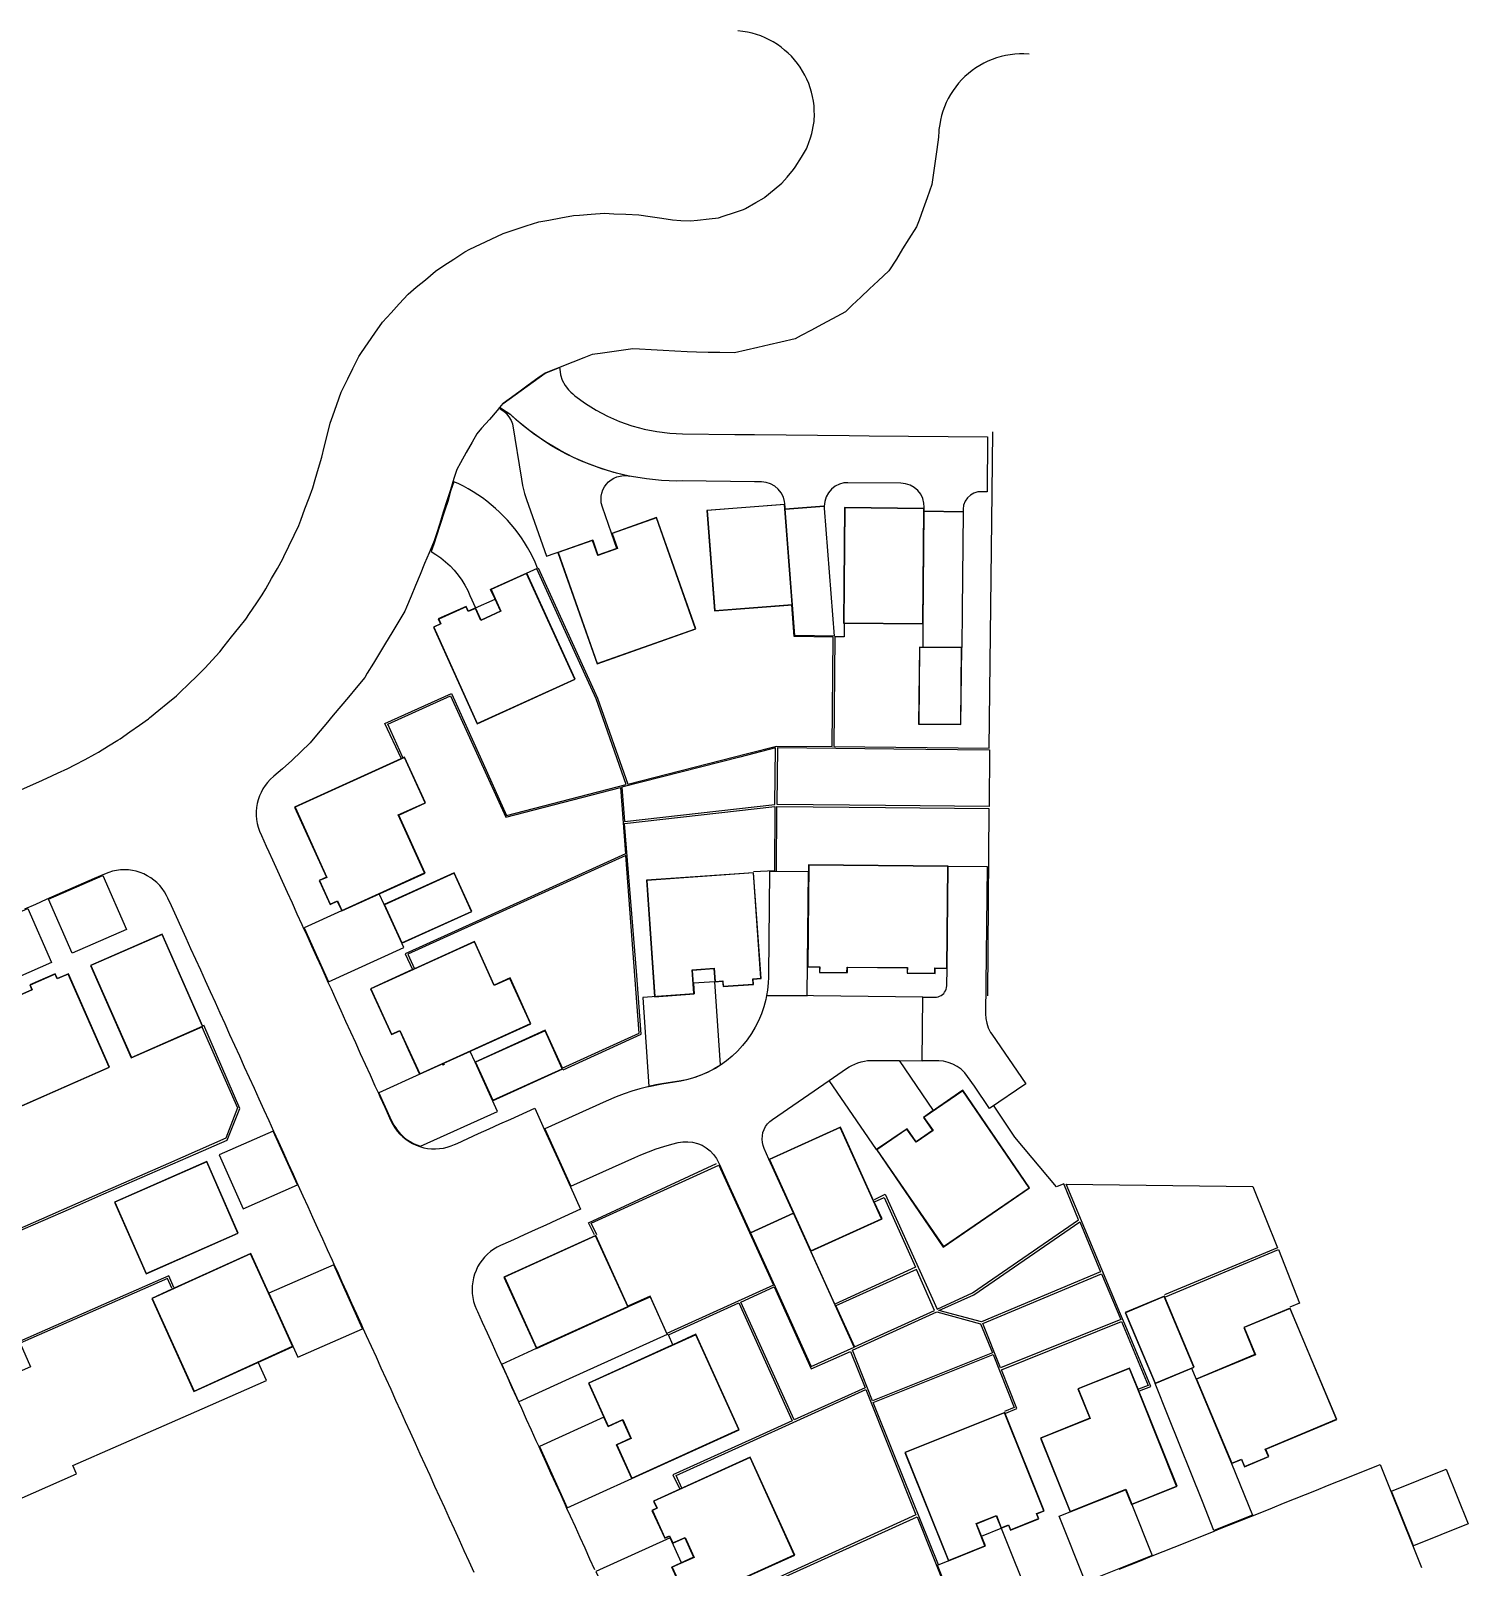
# Model space of a CAD drawing. Header units: metres. Extents: x 383525 to 383919, y 430576 to 430887.
# Drawn here: x 383761.6 to 383883.3, y 430757.2 to 430887.4 of the extents above; entities that cross this region are included whole.
import ezdxf

# ---------------------------------------------------------------- set-up
doc = ezdxf.new("R2010")
doc.units = ezdxf.units.M
for name, color, linetype, true_color in [('3D_LINES', 132, 'Continuous', 0x00cccc), ('GARAGES FFL', 140, 'Continuous', 0x00bfff), ('PLOTS EXTERNAL LEVEL', 3, 'Continuous', 0x00ff00), ('PLOTS FFL', 1, 'Continuous', 0xff0000)]:
    doc.layers.add(name, color=color, linetype=linetype, true_color=true_color)

msp = doc.modelspace()

# ---------------------------------------------------------------- linework, layer by layer
at = {"layer": '3D_LINES'}
for points in [[(383760.02, 430822.79, 238.94), (383762.25, 430823.78, 238.89), (383762.94, 430824.09, 238.88), (383763.85, 430824.5, 238.86), (383764.71, 430824.89, 238.84), (383765.31, 430825.21, 238.83), (383766.19, 430825.67, 238.81), (383767.02, 430826.11, 238.79), (383767.31, 430826.29, 238.78), (383768.16, 430826.81, 238.76), (383768.96, 430827.29, 238.74), (383769.14, 430827.42, 238.73), (383769.96, 430827.99, 238.71), (383770.78, 430828.57, 238.69), (383771.54, 430829.1, 238.67), (383771.65, 430829.19, 238.67), (383772.42, 430829.83, 238.65), (383773.2, 430830.47, 238.63), (383773.91, 430831.05, 238.61), (383774.22, 430831.35, 238.6), (383774.94, 430832.05, 238.58), (383775.66, 430832.74, 238.56), (383776.33, 430833.39, 238.53), (383777.59, 430834.78, 238.5), (383777.97, 430835.26, 238.49), (383778.59, 430836.04, 238.47), (383779.21, 430836.82, 238.45), (383779.79, 430837.55, 238.43), (383780.11, 430838.02, 238.41), (383780.67, 430838.85, 238.39), (383781.19, 430839.62, 238.38), (383781.48, 430840.12, 238.36), (383781.98, 430840.99, 238.34), (383782.48, 430841.85, 238.32), (383782.94, 430842.65, 238.3), (383783.02, 430842.84, 238.3), (383783.45, 430843.74, 238.28), (383783.88, 430844.65, 238.26), (383784.27, 430845.48, 238.24), (383784.44, 430845.94, 238.23), (383784.8, 430846.88, 238.2), (383785.15, 430847.81, 238.17), (383785.47, 430848.68, 238.14), (383785.68, 430849.38, 238.11), (383785.96, 430850.34, 238.07), (383786.23, 430851.26, 238.03), (383786.44, 430852.11, 237.99), (383786.68, 430853.09, 237.95), (383786.94, 430854.15, 237.91), (383787.16, 430854.78, 237.89), (383787.49, 430855.72, 237.84), (383787.87, 430856.78, 237.79), (383787.97, 430857, 237.79), (383788.42, 430857.89, 237.74), (383788.87, 430858.78, 237.69), (383789.37, 430859.8, 237.64), (383789.59, 430860.12, 237.62), (383790.16, 430860.94, 237.57), (383790.73, 430861.76, 237.51), (383791.37, 430862.7, 237.45), (383792.11, 430863.5, 237.4), (383792.78, 430864.24, 237.33), (383793.54, 430865.07, 237.27), (383794.23, 430865.66, 237.22), (383795, 430866.3, 237.15), (383795.85, 430867.03, 237.09), (383796.57, 430867.5, 237.04), (383797.41, 430868.05, 236.98), (383798.35, 430868.67, 236.91), (383798.77, 430868.87, 236.89), (383799.67, 430869.3, 236.83), (383800.57, 430869.73, 236.77), (383801.59, 430870.22, 236.7), (383802.6, 430870.54, 236.65), (383803.55, 430870.85, 236.58), (383804.62, 430871.19, 236.52), (383805.47, 430871.35, 236.47), (383806.46, 430871.53, 236.41), (383807.55, 430871.73, 236.34), (383808.05, 430871.77, 236.32), (383809.05, 430871.84, 236.26), (383810.16, 430871.92, 236.19), (383810.97, 430871.88, 236.15), (383811.97, 430871.84, 236.08), (383813.08, 430871.79, 236.02), (383814.03, 430871.65, 235.97), (383815.02, 430871.5, 235.9), (383815.92, 430871.36, 235.82), (383816.64, 430871.32, 235.76), (383817.46, 430871.27, 235.68), (383818.04, 430871.33, 235.6), (383819.03, 430871.45, 235.49), (383819.82, 430871.54, 235.39), (383820.22, 430871.67, 235.32), (383821.17, 430871.98, 235.22), (383821.94, 430872.24, 235.11), (383822.11, 430872.34, 235.07), (383822.98, 430872.83, 234.97), (383823.7, 430873.24, 234.86), (383823.76, 430873.29, 234.83), (383824.53, 430873.93, 234.73), (383825.18, 430874.47, 234.63), (383825.64, 430874.99, 234.54), (383826.19, 430875.62, 234.44), (383826.32, 430875.83, 234.4), (383826.85, 430876.68, 234.3), (383827.28, 430877.38, 234.21), (383827.33, 430877.51, 234.18), (383827.63, 430878.3, 234.1), (383827.72, 430878.69, 234.05), (383827.91, 430879.55, 233.97), (383827.92, 430879.7, 233.95), (383827.93, 430879.82, 233.94), (383827.95, 430880.24, 233.94), (383827.94, 430880.63, 233.94), (383827.92, 430881.02, 233.94), (383827.87, 430881.41, 233.95), (383827.8, 430881.8, 233.95), (383827.71, 430882.18, 233.95), (383827.6, 430882.55, 233.96), (383827.47, 430882.92, 233.96), (383827.31, 430883.28, 233.97), (383827.14, 430883.63, 233.97), (383826.95, 430883.97, 233.97), (383826.74, 430884.3, 233.98), (383826.51, 430884.62, 233.98), (383826.27, 430884.93, 233.99), (383826, 430885.22, 233.99), (383825.73, 430885.49, 233.99), (383825.43, 430885.75, 234), (383825.13, 430886, 234), (383824.81, 430886.22, 234), (383824.47, 430886.43, 234.01), (383824.13, 430886.62, 234.01), (383823.78, 430886.79, 234.02), (383823.42, 430886.94, 234.02), (383823.05, 430887.07, 234.02), (383822.67, 430887.18, 234.03), (383822.29, 430887.27, 234.03), (383821.9, 430887.33, 234.03), (383821.46, 430887.38, 234.04)], [(383846.14, 430885.39, 233.09), (383845.7, 430885.42, 233.11), (383845.31, 430885.42, 233.13), (383844.92, 430885.39, 233.15), (383844.53, 430885.35, 233.18), (383844.14, 430885.28, 233.2), (383843.76, 430885.19, 233.22), (383843.38, 430885.09, 233.25), (383843.01, 430884.96, 233.28), (383842.65, 430884.81, 233.3), (383842.3, 430884.64, 233.33), (383841.96, 430884.45, 233.36), (383841.62, 430884.24, 233.39), (383841.3, 430884.02, 233.42), (383841, 430883.77, 233.46), (383840.7, 430883.51, 233.49), (383840.43, 430883.24, 233.52), (383840.16, 430882.95, 233.56), (383839.92, 430882.64, 233.59), (383839.69, 430882.32, 233.63), (383839.48, 430881.99, 233.67), (383839.29, 430881.65, 233.71), (383839.11, 430881.3, 233.74), (383838.96, 430880.94, 233.78), (383838.83, 430880.57, 233.81), (383838.72, 430880.2, 233.85), (383838.62, 430879.82, 233.88), (383838.56, 430879.43, 233.91), (383838.5, 430879.03, 233.94), (383838.49, 430878.88, 233.95), (383838.45, 430878.36, 233.98), (383838.31, 430877.32, 234.03), (383838.17, 430876.33, 234.08), (383838.03, 430875.34, 234.13), (383837.9, 430874.37, 234.16), (383837.49, 430873.23, 234.22), (383837.15, 430872.29, 234.27), (383836.81, 430871.35, 234.33), (383836.6, 430870.77, 234.35), (383835.95, 430869.75, 234.41), (383835.42, 430868.9, 234.47), (383834.89, 430868.05, 234.53), (383834.25, 430867.05, 234.58), (383833.35, 430866.2, 234.65), (383832.62, 430865.51, 234.71), (383831.89, 430864.82, 234.77), (383831.16, 430864.14, 234.83), (383830.58, 430863.58, 234.86), (383829.47, 430862.98, 234.92), (383828.59, 430862.51, 234.99), (383827.71, 430862.03, 235.05), (383826.83, 430861.56, 235.1), (383826.33, 430861.29, 235.12), (383825.1, 430861, 235.19), (383824.13, 430860.78, 235.25), (383823.15, 430860.55, 235.31), (383822.18, 430860.33, 235.37), (383821.19, 430860.1, 235.42), (383819.95, 430860.12, 235.48), (383818.95, 430860.14, 235.55), (383817.95, 430860.16, 235.61), (383817.17, 430860.18, 235.65), (383816.13, 430860.24, 235.72), (383815.13, 430860.3, 235.8), (383814.13, 430860.36, 235.87), (383813.14, 430860.42, 235.95), (383812.58, 430860.45, 236.02), (383811.79, 430860.34, 236.11), (383810.8, 430860.19, 236.21), (383809.81, 430860.05, 236.3), (383809.14, 430859.95, 236.39), (383808.42, 430859.67, 236.48), (383807.48, 430859.31, 236.57), (383806.55, 430858.94, 236.67), (383806.36, 430858.87, 236.69), (383805.62, 430858.58, 236.77), (383805.14, 430858.39, 236.84), (383804.53, 430857.95, 236.93), (383803.72, 430857.36, 237.03), (383802.91, 430856.77, 237.13), (383802.1, 430856.19, 237.23), (383801.58, 430855.81, 237.31), (383801.29, 430855.48, 237.37), (383801.07, 430855.23, 237.4), (383800.42, 430854.47, 237.49), (383799.76, 430853.72, 237.58), (383799.36, 430853.24, 237.65), (383798.96, 430852.55, 237.72), (383798.47, 430851.67, 237.79), (383797.98, 430850.8, 237.86), (383797.66, 430850.23, 237.92), (383797.42, 430849.47, 237.97), (383797.12, 430848.51, 238.02), (383796.82, 430847.56, 238.06), (383796.52, 430846.61, 238.1), (383796.22, 430845.65, 238.13), (383795.91, 430844.7, 238.16), (383795.75, 430844.18, 238.17), (383795.33, 430843.17, 238.23), (383794.94, 430842.25, 238.29), (383794.56, 430841.33, 238.34), (383794.17, 430840.41, 238.4), (383793.79, 430839.48, 238.45), (383793.4, 430838.56, 238.49), (383793.26, 430838.22, 238.49), (383792.66, 430837.24, 238.51), (383792.15, 430836.38, 238.52), (383791.63, 430835.52, 238.54), (383791.12, 430834.67, 238.56), (383790.6, 430833.81, 238.57), (383790.08, 430832.96, 238.59), (383789.87, 430832.6, 238.59), (383789.13, 430831.72, 238.61), (383788.49, 430830.95, 238.62), (383787.85, 430830.19, 238.64), (383787.2, 430829.42, 238.65), (383786.56, 430828.65, 238.67), (383785.92, 430827.89, 238.69), (383785.23, 430827.07, 238.71), (383783.69, 430825.58, 238.73), (383782.9, 430824.88, 238.75), (383782.17, 430824.24, 238.76), (383781.87, 430823.97, 238.77), (383781.64, 430823.72, 238.78), (383781.43, 430823.45, 238.79), (383781.24, 430823.17, 238.8), (383781.08, 430822.87, 238.82), (383780.95, 430822.57, 238.83), (383780.84, 430822.25, 238.85), (383780.76, 430821.92, 238.86), (383780.7, 430821.59, 238.88), (383780.67, 430821.25, 238.9), (383780.67, 430820.91, 238.92), (383780.7, 430820.58, 238.94), (383780.76, 430820.24, 238.96), (383780.84, 430819.92, 238.98), (383780.96, 430819.59, 239), (383781.12, 430819.22, 239.03), (383781.32, 430818.77, 239.05), (383781.53, 430818.32, 239.07), (383781.75, 430817.83, 239.1), (383782.06, 430817.16, 239.14), (383783.3, 430814.42, 239.25), (383783.71, 430813.51, 239.3), (383784.12, 430812.6, 239.36), (383784.54, 430811.69, 239.43), (383784.69, 430811.36, 239.46), (383784.95, 430810.78, 239.5), (383785.36, 430809.87, 239.57), (383785.78, 430808.96, 239.64), (383786.19, 430808.05, 239.7), (383786.6, 430807.14, 239.77), (383786.75, 430806.81, 239.8), (383787.01, 430806.23, 239.84), (383787.43, 430805.32, 239.91), (383787.84, 430804.41, 239.98), (383788.25, 430803.5, 240.04), (383788.67, 430802.59, 240.11), (383789.08, 430801.68, 240.18), (383789.49, 430800.77, 240.25), (383789.91, 430799.85, 240.32), (383790.32, 430798.94, 240.38), (383790.73, 430798.03, 240.45), (383791.02, 430797.4, 240.5), (383791.15, 430797.12, 240.52), (383791.56, 430796.21, 240.59), (383791.97, 430795.3, 240.66), (383792.06, 430795.1, 240.67), (383792.24, 430794.75, 240.71), (383792.42, 430794.46, 240.74), (383792.62, 430794.19, 240.78), (383792.84, 430793.94, 240.81), (383793.08, 430793.7, 240.84), (383793.34, 430793.49, 240.87), (383793.62, 430793.3, 240.9), (383793.91, 430793.13, 240.92), (383794.22, 430792.99, 240.94), (383794.53, 430792.87, 240.95), (383794.86, 430792.78, 240.96), (383795.19, 430792.72, 240.97), (383795.53, 430792.69, 240.97), (383795.86, 430792.68, 240.96), (383796.2, 430792.7, 240.96), (383796.53, 430792.75, 240.95), (383796.86, 430792.83, 240.93), (383797.19, 430792.93, 240.91), (383797.48, 430793.05, 240.89), (383797.68, 430793.14, 240.88), (383798.59, 430793.55, 240.83), (383799.5, 430793.97, 240.78), (383800.41, 430794.38, 240.73), (383801.32, 430794.79, 240.68), (383802.23, 430795.21, 240.63), (383804.27, 430796.13, 240.61), (383805.07, 430794.36, 240.65), (383806.21, 430791.85, 240.69), (383807.29, 430789.48, 240.73), (383808.15, 430787.57, 240.77), (383806.11, 430786.65, 240.78), (383805.2, 430786.23, 240.83), (383804.29, 430785.82, 240.88), (383803.38, 430785.41, 240.93), (383802.47, 430784.99, 240.98), (383801.56, 430784.58, 241.03), (383801.36, 430784.49, 241.05), (383801.08, 430784.35, 241.08), (383800.79, 430784.18, 241.13), (383800.51, 430783.98, 241.17), (383800.26, 430783.76, 241.21), (383800.02, 430783.52, 241.26), (383799.8, 430783.26, 241.3), (383799.61, 430782.99, 241.34), (383799.43, 430782.7, 241.39), (383799.29, 430782.39, 241.43), (383799.17, 430782.08, 241.47), (383799.07, 430781.76, 241.52), (383799.01, 430781.42, 241.56), (383798.97, 430781.09, 241.6), (383798.96, 430780.75, 241.65), (383798.97, 430780.42, 241.69), (383799.02, 430780.08, 241.73), (383799.09, 430779.75, 241.78), (383799.19, 430779.43, 241.82), (383799.34, 430779.07, 241.87), (383799.41, 430778.91, 241.88), (383799.82, 430778, 241.95), (383800.24, 430777.09, 242.02), (383800.65, 430776.18, 242.08), (383801.06, 430775.27, 242.15), (383801.48, 430774.36, 242.22), (383801.89, 430773.45, 242.29), (383802.3, 430772.54, 242.36), (383802.72, 430771.62, 242.42), (383802.88, 430771.26, 242.45), (383803.13, 430770.71, 242.49), (383803.54, 430769.8, 242.56), (383803.96, 430768.89, 242.63), (383804.37, 430767.98, 242.7), (383804.61, 430767.46, 242.74), (383804.78, 430767.07, 242.76), (383805.2, 430766.16, 242.83), (383805.61, 430765.25, 242.9), (383806.02, 430764.34, 242.97), (383806.44, 430763.43, 243.04), (383806.85, 430762.52, 243.1), (383806.96, 430762.26, 243.12), (383807.26, 430761.61, 243.17), (383807.68, 430760.7, 243.24), (383808.09, 430759.79, 243.31), (383808.5, 430758.88, 243.38), (383808.91, 430757.97, 243.44), (383809.33, 430757.05, 243.51)], [(383842.61, 430852.98, 236.8), (383842.57, 430848.34, 237), (383842.07, 430848.34, 237), (383841.79, 430848.32, 237), (383841.46, 430848.22, 237), (383841.16, 430848.05, 237), (383840.91, 430847.82, 237), (383840.71, 430847.53, 237), (383840.59, 430847.2, 237), (383840.55, 430846.86, 237), (383840.55, 430846.64, 237), (383837.25, 430846.68, 237.1), (383837.25, 430847.03, 237.1), (383837.23, 430847.37, 237.1), (383837.12, 430847.76, 237.1), (383836.95, 430848.12, 237.1), (383836.7, 430848.43, 237.1), (383836.4, 430848.69, 237.1), (383836.05, 430848.89, 237.1), (383835.67, 430849.01, 237.1), (383835.27, 430849.06, 237.1), (383830.79, 430849.1, 237.1), (383830.45, 430849.08, 237.11), (383830.07, 430848.97, 237.12), (383829.71, 430848.8, 237.14), (383829.39, 430848.55, 237.15), (383829.13, 430848.25, 237.16), (383828.94, 430847.9, 237.17), (383828.82, 430847.52, 237.19), (383828.77, 430847.12, 237.2), (383825.47, 430846.87, 237.3), (383825.47, 430846.97, 237.3), (383825.44, 430847.33, 237.3), (383825.42, 430847.5, 237.3), (383825.32, 430847.88, 237.31), (383825.14, 430848.24, 237.31), (383824.89, 430848.56, 237.32), (383824.59, 430848.82, 237.32), (383824.24, 430849.01, 237.33), (383823.86, 430849.13, 237.34), (383823.47, 430849.18, 237.34), (383822.87, 430849.18, 237.35), (383816.75, 430849.25, 237.41), (383816.29, 430849.24, 237.41), (383815, 430849.29, 237.43), (383813.72, 430849.42, 237.44), (383812.45, 430849.63, 237.45), (383812.27, 430849.67, 237.44), (383811.19, 430849.92, 237.4), (383810.42, 430850.14, 237.37), (383809.95, 430850.28, 237.37), (383808.74, 430850.72, 237.37), (383807.56, 430851.23, 237.37), (383806.41, 430851.82, 237.37), (383805.31, 430852.47, 237.37), (383804.24, 430853.2, 237.37), (383803.22, 430853.99, 237.37), (383802.25, 430854.84, 237.37), (383801.44, 430855.37, 237.37), (383801.31, 430855.46, 237.37), (383801.6, 430855.8, 237.32), (383802.11, 430856.18, 237.25), (383805.14, 430858.38, 236.83), (383806.36, 430858.85, 236.69), (383806.38, 430858.73, 236.71), (383806.45, 430858.25, 236.81), (383806.6, 430857.78, 236.9), (383806.83, 430857.35, 237), (383807.12, 430856.96, 237.1), (383807.32, 430856.77, 237.15), (383807.48, 430856.62, 237.15), (383807.66, 430856.47, 237.16), (383808.55, 430855.82, 237.17), (383809.48, 430855.24, 237.19), (383810.44, 430854.73, 237.21), (383811.45, 430854.29, 237.22), (383812.48, 430853.93, 237.24), (383813.15, 430853.75, 237.25), (383813.54, 430853.64, 237.25), (383814.61, 430853.43, 237.23), (383815.7, 430853.3, 237.22), (383816.79, 430853.25, 237.21), (383821.22, 430853.2, 237.17), (383822.87, 430853.18, 237.15), (383830.88, 430853.1, 236.9), (383832.58, 430853.08, 236.89), (383842.61, 430852.98, 236.8)], [(383812.28, 430849.66, 237.44), (383811.65, 430849.8, 237.42), (383810.95, 430849.98, 237.4), (383810.25, 430850.18, 237.37), (383809.57, 430850.41, 237.37), (383808.89, 430850.66, 237.37), (383808.22, 430850.94, 237.37), (383807.56, 430851.23, 237.37), (383806.91, 430851.56, 237.37), (383806.27, 430851.9, 237.37), (383805.64, 430852.26, 237.37), (383805.03, 430852.65, 237.37), (383804.43, 430853.06, 237.37), (383804.23, 430853.21, 237.37), (383803.85, 430853.49, 237.37), (383803.28, 430853.94, 237.37), (383802.73, 430854.41, 237.37), (383802.25, 430854.84, 237.37), (383801.34, 430855.37, 237.37), (383801.6, 430855.19, 237.37), (383801.86, 430854.95, 237.37), (383802.08, 430854.68, 237.37), (383802.26, 430854.38, 237.37), (383802.38, 430854.08, 237.38), (383803.13, 430849.41, 237.41), (383803.24, 430848.88, 237.41), (383803.41, 430848.2, 237.41), (383803.58, 430847.68, 237.42), (383805.27, 430842.87, 237.45), (383809.18, 430844.25, 237.45), (383809.62, 430842.97, 237.45), (383811.23, 430843.54, 237.45), (383810.77, 430844.82, 237.45), (383809.99, 430847.04, 237.45), (383809.9, 430847.39, 237.45), (383809.88, 430847.67, 237.45), (383809.89, 430847.95, 237.45), (383809.95, 430848.22, 237.45), (383810.04, 430848.49, 237.45), (383810.16, 430848.74, 237.45), (383810.32, 430848.96, 237.45), (383810.52, 430849.17, 237.45), (383810.73, 430849.34, 237.44), (383810.97, 430849.49, 237.44), (383811.23, 430849.6, 237.44), (383811.5, 430849.67, 237.44), (383811.78, 430849.7, 237.44), (383812.05, 430849.7, 237.44), (383812.28, 430849.66, 237.44)], [(383830.47, 430837.19, 237.1), (383830.47, 430836.05, 237.07), (383829.68, 430836.05, 237.05), (383829.6, 430826.75, 237.4), (383842.75, 430826.62, 237.1), (383843, 430848.27, 237), (383843.06, 430853.41, 236.8)], [(383797.4, 430849.19, 237.97), (383797.12, 430848.38, 238.01), (383796.9, 430847.51, 238.06), (383796.68, 430846.87, 238.08), (383796.19, 430845.4, 238.14), (383795.71, 430843.91, 238.2), (383795.48, 430843.27, 238.23), (383795.88, 430843.03, 238.22), (383796.31, 430842.74, 238.22), (383796.71, 430842.41, 238.21), (383797.1, 430842.06, 238.2), (383797.45, 430841.69, 238.2), (383797.78, 430841.28, 238.19), (383798.08, 430840.86, 238.18), (383798.35, 430840.42, 238.18), (383798.59, 430839.96, 238.17), (383798.78, 430839.54, 238.16), (383799.25, 430838.5, 238.15), (383800.9, 430839.24, 238.13), (383800.53, 430840.06, 238.12), (383804.5, 430841.87, 238.08), (383804.3, 430842.36, 238.07), (383804.09, 430842.79, 238.07), (383803.87, 430843.21, 238.06), (383803.64, 430843.62, 238.06), (383803.4, 430844.03, 238.05), (383803.13, 430844.43, 238.05), (383802.86, 430844.82, 238.04), (383802.57, 430845.19, 238.04), (383802.27, 430845.56, 238.03), (383801.96, 430845.92, 238.03), (383801.63, 430846.26, 238.03), (383801.29, 430846.6, 238.02), (383800.95, 430846.92, 238.02), (383800.58, 430847.23, 238.01), (383800.21, 430847.53, 238.01), (383799.83, 430847.81, 238), (383799.44, 430848.08, 238), (383799.04, 430848.34, 237.99), (383798.63, 430848.58, 237.99), (383798.22, 430848.81, 237.98), (383797.79, 430849.03, 237.98), (383797.4, 430849.19, 237.97)], [(383828.78, 430846.95, 237.2), (383829.61, 430836.11, 237.25), (383826.3, 430836.15, 237.3), (383826.1, 430838.76, 237.3), (383825.47, 430846.87, 237.3), (383828.77, 430847.12, 237.2), (383828.78, 430846.95, 237.2)], [(383840.55, 430846.64, 237), (383840.46, 430838.31, 237), (383840.43, 430835.14, 237.1), (383837.15, 430835.18, 237.1), (383837.15, 430837.15, 237.1), (383837.15, 430837.16, 237.1), (383837.25, 430846.68, 237.1), (383840.55, 430846.64, 237)], [(383792.95, 430825.77, 239.5), (383791.57, 430828.71, 239.5), (383797.21, 430831.26, 238.15), (383799.63, 430825.89, 238.1), (383801.88, 430820.93, 238.45), (383812.02, 430823.53, 238.55), (383809.46, 430830.81, 238.1), (383806.57, 430837.15, 238.15), (383804.44, 430841.82, 238.15)], [(383804.56, 430841.9, 237.45), (383809.57, 430830.86, 237.4), (383812.14, 430823.56, 237.85), (383822.27, 430826.17, 237.87), (383824.74, 430826.8, 237.83), (383829.45, 430826.75, 237.75), (383829.54, 430836.03, 237.25), (383826.24, 430836.08, 237.37), (383826.03, 430838.75, 237.45)], [(383793.1, 430825.83, 239.5), (383791.83, 430828.65, 239.5), (383797.14, 430831.06, 239.25), (383801.81, 430820.79, 239.25), (383811.53, 430823.28, 239.15), (383811.96, 430817.67, 239.17), (383799.63, 430812.08, 239.5), (383793.29, 430809.2, 239.63), (383793.9, 430807.86, 239.63)], [(383811.87, 430820.42, 239.1), (383824.61, 430821.86, 239.1), (383824.66, 430826.65, 238.85), (383821.63, 430825.87, 238.88), (383811.64, 430823.32, 238.95), (383811.87, 430820.42, 239.1)], [(383824.79, 430821.86, 238.65), (383824.84, 430826.67, 238.3), (383834.68, 430826.56, 238.3), (383842.78, 430826.47, 238.3), (383842.74, 430821.67, 238.65), (383833.96, 430821.76, 238.65), (383824.79, 430821.86, 238.65)], [(383806.67, 430799.37, 240.6), (383813.29, 430802.39, 240), (383812.9, 430807.36, 239.7), (383811.88, 430820.24, 239.45), (383824.61, 430821.67, 239.45), (383824.56, 430816.24, 239.7), (383822.8, 430816.16, 239.7)], [(383824.73, 430816.18, 239.46), (383824.78, 430821.68, 239.1), (383833.96, 430821.59, 239.1), (383842.73, 430821.5, 239.1), (383842.6, 430805.63, 239.25)], [(383806.6, 430799.53, 240.6), (383813.11, 430802.49, 240), (383811.98, 430817.54, 239.7), (383798.88, 430811.6, 239.45), (383793.51, 430809.16, 239.45), (383794.08, 430807.94, 239.45)], [(383842.97, 430802.39, 239.3), (383845.85, 430798.19, 239.55), (383842.79, 430796.1, 239.65), (383841.5, 430798, 239.65), (383840.93, 430798.82, 239.61), (383840.69, 430799.13, 239.6), (383840.39, 430799.42, 239.59), (383840.05, 430799.67, 239.57), (383839.68, 430799.87, 239.56), (383839.29, 430800.01, 239.54), (383838.88, 430800.1, 239.53), (383838.49, 430800.13, 239.51), (383837.07, 430800.14, 239.46), (383837.12, 430805.54, 239.36), (383838.16, 430805.53, 239.36), (383838.28, 430805.54, 239.36), (383838.42, 430805.56, 239.36), (383838.55, 430805.61, 239.36), (383838.68, 430805.67, 239.36), (383838.79, 430805.75, 239.36), (383838.9, 430805.84, 239.36), (383838.98, 430805.95, 239.36), (383839.06, 430806.07, 239.35), (383839.11, 430806.2, 239.35), (383839.15, 430806.33, 239.35), (383839.17, 430806.52, 239.35), (383839.19, 430807.96, 239.35), (383839.28, 430816.62, 239.35), (383842.58, 430816.59, 239.35), (383842.45, 430804.12, 239.31), (383842.47, 430803.73, 239.31), (383842.55, 430803.32, 239.3), (383842.68, 430802.92, 239.3), (383842.87, 430802.55, 239.3), (383842.97, 430802.39, 239.3)], [(383799.12, 430756.81, 243.24), (383798.7, 430757.72, 243.17), (383798.29, 430758.63, 243.1), (383797.88, 430759.54, 243.04), (383797.46, 430760.46, 242.97), (383797.05, 430761.37, 242.9), (383796.64, 430762.28, 242.83), (383796.22, 430763.19, 242.76), (383795.81, 430764.1, 242.7), (383795.4, 430765.01, 242.63), (383794.98, 430765.92, 242.56), (383794.57, 430766.83, 242.49), (383794.16, 430767.74, 242.42), (383793.74, 430768.65, 242.36), (383793.33, 430769.56, 242.29), (383792.92, 430770.47, 242.22), (383792.5, 430771.38, 242.15), (383792.09, 430772.29, 242.08), (383791.68, 430773.2, 242.02), (383791.26, 430774.12, 241.95), (383790.85, 430775.03, 241.88), (383790.44, 430775.94, 241.81), (383790.02, 430776.85, 241.74), (383789.74, 430777.47, 241.7), (383789.61, 430777.76, 241.68), (383789.2, 430778.67, 241.61), (383788.78, 430779.58, 241.54), (383788.37, 430780.49, 241.47), (383787.96, 430781.4, 241.4), (383787.55, 430782.31, 241.34), (383787.29, 430782.88, 241.29), (383787.13, 430783.22, 241.27), (383786.72, 430784.13, 241.2), (383786.31, 430785.04, 241.13), (383785.89, 430785.95, 241.06), (383785.48, 430786.86, 241), (383785.07, 430787.77, 240.93), (383784.65, 430788.69, 240.86), (383784.24, 430789.6, 240.79), (383783.83, 430790.51, 240.72), (383783.41, 430791.42, 240.66), (383783, 430792.33, 240.59), (383782.59, 430793.24, 240.52), (383782.17, 430794.15, 240.45), (383781.76, 430795.06, 240.38), (383781.35, 430795.97, 240.32), (383780.93, 430796.88, 240.25), (383780.52, 430797.79, 240.18), (383780.11, 430798.7, 240.11), (383779.69, 430799.61, 240.04), (383779.28, 430800.52, 239.98), (383778.87, 430801.43, 239.91), (383778.45, 430802.34, 239.84), (383778.04, 430803.26, 239.77), (383777.63, 430804.17, 239.7), (383777.22, 430805.08, 239.64), (383776.8, 430805.99, 239.57), (383776.39, 430806.9, 239.5), (383775.98, 430807.81, 239.43), (383775.56, 430808.72, 239.36), (383775.15, 430809.63, 239.3), (383774.74, 430810.54, 239.25), (383773.5, 430813.27, 239.14), (383773.2, 430813.92, 239.1), (383773.09, 430814.15, 239.1), (383772.92, 430814.45, 239.09), (383772.72, 430814.73, 239.09), (383772.51, 430814.99, 239.08), (383772.27, 430815.23, 239.08), (383772.01, 430815.45, 239.07), (383771.74, 430815.64, 239.07), (383771.45, 430815.82, 239.06), (383771.15, 430815.97, 239.06), (383770.84, 430816.09, 239.05), (383770.51, 430816.19, 239.05), (383770.19, 430816.26, 239.04), (383769.85, 430816.31, 239.04), (383769.51, 430816.32, 239.03), (383769.18, 430816.31, 239.03), (383768.84, 430816.27, 239.02), (383768.51, 430816.2, 239.02), (383768.19, 430816.1, 239.02), (383767.82, 430815.96, 239.01), (383766.96, 430815.58, 239.03), (383766.04, 430815.18, 239.05), (383763.8, 430814.19, 239.09), (383762.88, 430813.79, 239.11), (383761.97, 430813.38, 239.12), (383761.05, 430812.98, 239.14)], [(383767.67, 430815.84, 239.01), (383769.68, 430811.26, 239.35), (383765.1, 430809.25, 239.35), (383763.09, 430813.82, 239.11), (383767.67, 430815.84, 239.01)], [(383827.44, 430816.14, 239.35), (383824.14, 430816.17, 239.46), (383824.05, 430807.45, 239.55), (383824.05, 430807.21, 239.54), (383824.03, 430806.75, 239.53), (383823.97, 430806.13, 239.52), (383823.9, 430805.68, 239.51), (383827.33, 430805.64, 239.47), (383827.36, 430808.37, 239.35), (383827.44, 430816.14, 239.35)], [(383791.52, 430813.37, 239.5), (383791.1, 430814.28, 239.5), (383787.91, 430812.83, 239.5), (383784.73, 430811.39, 239.46), (383786.8, 430806.83, 239.8), (383793.17, 430809.73, 239.5), (383791.52, 430813.37, 239.5)], [(383761.34, 430813.05, 239.14), (383763.35, 430808.48, 239.4), (383758.77, 430806.47, 239.4), (383756.76, 430811.04, 239.23), (383761.34, 430813.05, 239.14)], [(383819.51, 430806.83, 239.7), (383817.71, 430806.71, 239.7), (383817.77, 430805.81, 239.77), (383813.41, 430805.5, 239.77), (383813.94, 430797.97, 240.18), (383815.03, 430798.2, 240.14), (383816.64, 430798.44, 240.08), (383817.25, 430798.58, 240.06), (383817.86, 430798.75, 240.04), (383818.45, 430798.97, 240.01), (383819.02, 430799.23, 239.99), (383819.57, 430799.52, 239.97), (383820, 430799.79, 239.95), (383819.51, 430806.83, 239.7)], [(383824.39, 430795.18, 239.98), (383829.2, 430798.47, 239.7), (383830.68, 430799.48, 239.64), (383830.88, 430799.62, 239.64), (383831.13, 430799.75, 239.63), (383831.38, 430799.87, 239.62), (383831.64, 430799.97, 239.61), (383831.91, 430800.05, 239.6), (383832.18, 430800.11, 239.59), (383832.46, 430800.16, 239.58), (383832.74, 430800.18, 239.57), (383832.98, 430800.18, 239.57), (383835.11, 430800.16, 239.5), (383837.07, 430800.14, 239.46), (383837.12, 430805.54, 239.36), (383827.87, 430805.64, 239.47), (383823.9, 430805.68, 239.51), (383823.83, 430805.32, 239.53), (383823.67, 430804.71, 239.57), (383823.47, 430804.12, 239.61), (383823.22, 430803.54, 239.65), (383822.94, 430802.98, 239.68), (383822.62, 430802.44, 239.72), (383822.26, 430801.92, 239.76), (383821.87, 430801.43, 239.8), (383821.44, 430800.97, 239.84), (383820.99, 430800.54, 239.87), (383820.5, 430800.14, 239.91), (383819.99, 430799.78, 239.95), (383819.45, 430799.45, 239.97), (383818.89, 430799.16, 240), (383818.32, 430798.92, 240.02), (383817.72, 430798.71, 240.04), (383817.12, 430798.54, 240.06), (383816.5, 430798.42, 240.09), (383815.2, 430798.23, 240.13), (383814.51, 430798.1, 240.16), (383813.94, 430797.97, 240.18), (383813.83, 430797.95, 240.19), (383813.16, 430797.77, 240.22), (383812.49, 430797.57, 240.25), (383811.83, 430797.35, 240.29), (383811.17, 430797.1, 240.32), (383810.3, 430796.73, 240.37), (383805.12, 430794.38, 240.65), (383807.33, 430789.51, 240.73), (383812.73, 430791.96, 240.42), (383813.24, 430792.18, 240.39), (383813.89, 430792.44, 240.35), (383814.54, 430792.68, 240.31), (383815.21, 430792.89, 240.28), (383815.88, 430793.08, 240.24), (383816.42, 430793.21, 240.24), (383816.8, 430793.28, 240.23), (383817.22, 430793.29, 240.23), (383817.63, 430793.25, 240.23), (383818.04, 430793.14, 240.22), (383818.43, 430792.99, 240.22), (383818.79, 430792.78, 240.22), (383819.12, 430792.52, 240.21), (383819.41, 430792.21, 240.21), (383819.65, 430791.88, 240.2), (383819.83, 430791.53, 240.2), (383819.91, 430791.37, 240.2), (383820.63, 430789.79, 240.25), (383822.54, 430785.58, 240.25), (383826.18, 430787.23, 240.15), (383824.1, 430791.82, 240.15), (383823.7, 430792.7, 240.08), (383823.6, 430792.96, 240.06), (383823.54, 430793.23, 240.04), (383823.52, 430793.51, 240.02), (383823.54, 430793.79, 240), (383823.59, 430794.06, 239.98), (383823.69, 430794.33, 239.98), (383823.82, 430794.57, 239.98), (383823.98, 430794.8, 239.98), (383824.17, 430795, 239.98), (383824.39, 430795.18, 239.98)], [(383776.08, 430803.02, 239.25), (383779.09, 430796.16, 239.51), (383778.09, 430793.59, 239.6), (383773.24, 430791.45, 239.65), (383766.97, 430788.7, 239.65), (383760.38, 430785.81, 239.65), (383757.9, 430791.46, 239.25), (383756.59, 430794.46, 239.3), (383752.17, 430804.51, 239.3)], [(383773.69, 430780.94, 240.53), (383773.27, 430781.94, 240.45), (383768.45, 430779.82, 240.55), (383760.62, 430776.38, 241.05), (383758.09, 430782.15, 241.05), (383760.3, 430785.6, 240.85), (383764.97, 430787.64, 240.55), (383767.76, 430788.86, 240.45), (383775.55, 430792.26, 240.45), (383778.22, 430793.43, 240.19), (383779.29, 430796.1, 239.93), (383776.23, 430803.16, 239.25)], [(383799.21, 430800.03, 240.6), (383798.8, 430800.94, 240.6), (383796.54, 430799.92, 240.6), (383796.58, 430799.83, 240.6), (383796.49, 430799.78, 240.6), (383796.45, 430799.88, 240.6), (383794.54, 430799.01, 240.6), (383791.06, 430797.43, 240.5), (383792.13, 430795.07, 240.7), (383792.33, 430794.68, 240.73), (383792.49, 430794.45, 240.75), (383792.65, 430794.23, 240.77), (383792.83, 430794.01, 240.79), (383793.03, 430793.82, 240.81), (383793.24, 430793.63, 240.83), (383793.46, 430793.46, 240.86), (383793.7, 430793.31, 240.88), (383793.94, 430793.17, 240.9), (383794.19, 430793.05, 240.92), (383794.6, 430792.9, 240.95), (383801.11, 430795.85, 240.6), (383799.21, 430800.03, 240.6)], [(383835.12, 430800.16, 239.5), (383838.02, 430795.92, 239.65), (383837.2, 430795.35, 239.65), (383837.96, 430794.24, 239.65), (383836.56, 430793.28, 239.65), (383835.8, 430794.39, 239.65), (383833.21, 430792.62, 239.65), (383829.2, 430798.47, 239.7), (383830.68, 430799.48, 239.64), (383830.88, 430799.62, 239.64), (383831.13, 430799.75, 239.63), (383831.38, 430799.87, 239.62), (383831.64, 430799.97, 239.61), (383831.91, 430800.05, 239.6), (383832.18, 430800.11, 239.59), (383832.46, 430800.16, 239.58), (383832.74, 430800.18, 239.57), (383832.98, 430800.18, 239.57), (383835.12, 430800.16, 239.5)], [(383833.04, 430788.39, 239.85), (383833.95, 430788.84, 239.85), (383838.34, 430779.11, 239.7), (383841.34, 430780.48, 239.7), (383850.33, 430786.66, 239.7), (383849.07, 430789.71, 239.65), (383848.46, 430789.46, 239.65), (383844.93, 430793.68, 239.65), (383843.17, 430796.29, 239.65)], [(383782.1, 430794.18, 240.45), (383777.55, 430792.18, 240.45), (383779.56, 430787.6, 240.75), (383784.17, 430789.63, 240.79), (383782.1, 430794.18, 240.45)], [(383809.32, 430785.41, 242.15), (383808.82, 430786.42, 242.15), (383819.67, 430791.45, 240.2)], [(383809.51, 430785.41, 242.15), (383809.05, 430786.4, 242.09), (383819.86, 430791.3, 241.4), (383824.48, 430781.15, 241.4), (383815.46, 430777.05, 242.3), (383814.03, 430780.2, 242.15), (383812.16, 430779.35, 242.15)], [(383855.49, 430772.18, 242.75), (383856.44, 430772.55, 242.75), (383854.4, 430777.44, 242.65), (383853.87, 430778.69, 241.65), (383849.26, 430789.7, 240.8), (383865.08, 430789.49, 241.3), (383867.17, 430784.31, 241.65), (383857.61, 430780.31, 241.65)], [(383833.04, 430788.19, 240.15), (383833.86, 430788.55, 240.15), (383836.51, 430782.66, 240.3), (383829.69, 430779.54, 240.3), (383827.65, 430784.01, 240.2)], [(383822.54, 430785.58, 240.25), (383824.76, 430780.68, 240.2), (383827.68, 430774.25, 240.3), (383831.32, 430775.9, 240.3), (383828.78, 430781.51, 240.2), (383826.18, 430787.23, 240.15), (383822.54, 430785.58, 240.25)], [(383850.42, 430786.49, 240.3), (383852.19, 430782.27, 240.5), (383842.1, 430778.03, 240.47), (383838.5, 430778.99, 240.3), (383841.44, 430780.33, 240.3), (383850.42, 430786.49, 240.3)], [(383857.69, 430780.14, 242.25), (383867.26, 430784.16, 242.25), (383869.04, 430779.61, 242.6), (383868.21, 430779.28, 242.6)], [(383787.24, 430782.87, 241.29), (383781.74, 430780.46, 241.57), (383784.2, 430775.04, 241.57), (383789.69, 430777.45, 241.7), (383787.24, 430782.87, 241.29)], [(383773.54, 430780.87, 241.5), (383773.17, 430781.7, 241.5), (383768.21, 430779.53, 241.45), (383760.68, 430776.23, 242), (383761.57, 430774.21, 242), (383752.34, 430770.16, 242.4), (383752.34, 430770.16, 242.4)], [(383838.13, 430779, 241.15), (383836.59, 430782.47, 240.9), (383829.76, 430779.39, 240.9), (383831.34, 430775.92, 241.15), (383838.13, 430779, 241.15)], [(383853.89, 430778.22, 242.1), (383843.72, 430774.14, 242.1), (383842.21, 430777.89, 241.8), (383852.27, 430782.1, 241.8), (383853.89, 430778.22, 242.1)], [(383826.24, 430769.73, 242.1), (383821.72, 430779.7, 242.1), (383824.55, 430780.99, 241.85), (383827.67, 430774.04, 241.85), (383831, 430775.53, 241.8), (383832.25, 430772.45, 241.8), (383826.24, 430769.73, 242.1)], [(383801.48, 430774.46, 242.22), (383804.41, 430775.79, 242.15), (383812.2, 430779.32, 242.15), (383814.03, 430780.15, 242.15), (383815.48, 430776.97, 242.3), (383807.18, 430773.2, 242.3), (383802.93, 430771.27, 242.45), (383801.48, 430774.46, 242.22)], [(383815.96, 430776.09, 243), (383815.96, 430776.09, 243), (383815.58, 430776.93, 243), (383821.56, 430779.64, 242.7), (383826.08, 430769.65, 242.7), (383822.65, 430768.1, 243), (383815.97, 430765.07, 243), (383816.53, 430763.91, 243.35)], [(383831.17, 430775.62, 242.35), (383838.31, 430778.87, 242.35), (383842.03, 430777.85, 242.5), (383843.02, 430775.42, 242.6), (383832.88, 430771.35, 242.6), (383831.17, 430775.62, 242.35)], [(383844.15, 430770.31, 243.3), (383845.1, 430770.69, 242.95), (383843.79, 430773.98, 242.7), (383853.96, 430778.06, 242.7), (383856.22, 430772.65, 242.95), (383855.39, 430772.32, 242.95)], [(383838.45, 430757.46, 243.3), (383834.71, 430766.78, 243.3), (383832.94, 430771.19, 243.05), (383843.09, 430775.26, 243.05), (383844.87, 430770.79, 243.3), (383844.05, 430770.45, 243.3)], [(383754.38, 430763.91, 242.4), (383755.7, 430760.88, 242.35), (383765.45, 430765.17, 242), (383765.15, 430765.86, 242), (383772.87, 430769.25, 241.45), (383776.09, 430770.66, 241.5), (383781.54, 430773.05, 241.5), (383780.84, 430774.61, 241.5)], [(383863.28, 430766.03, 242.68), (383865.04, 430761.66, 242.83), (383861.79, 430760.35, 242.94), (383860.81, 430762.82, 242.7), (383857.91, 430770.03, 242.7), (383856.8, 430772.8, 242.65), (383859.9, 430774.1, 242.65), (383860.29, 430773.17, 242.6), (383863.28, 430766.03, 242.68)], [(383816.72, 430763.95, 243.5), (383816.24, 430765.01, 243.5), (383821.86, 430767.55, 243.5), (383832.31, 430772.29, 242.95), (383836.55, 430761.68, 242.95), (383826.83, 430757.26, 243.5), (383816.71, 430752.65, 243.5), (383817.26, 430751.45, 244.2)], [(383811.18, 430767.62, 243.07), (383812.41, 430768.18, 243.15), (383811.71, 430769.72, 243.15), (383810.48, 430769.16, 243.15), (383810.12, 430769.95, 243.07), (383804.66, 430767.47, 242.74), (383807.01, 430762.28, 243.12), (383812.48, 430764.76, 243.07), (383811.18, 430767.62, 243.07)], [(383853.77, 430757.08, 243.23), (383854.7, 430757.45, 243.19), (383855.62, 430757.83, 243.16), (383856.55, 430758.2, 243.13), (383857.48, 430758.57, 243.09), (383858.41, 430758.94, 243.06), (383859.34, 430759.31, 243.03), (383860.26, 430759.69, 242.99), (383861.19, 430760.06, 242.96), (383861.81, 430760.31, 242.94), (383862.12, 430760.43, 242.93), (383863.05, 430760.8, 242.89), (383863.98, 430761.18, 242.86), (383864.9, 430761.55, 242.83), (383865.83, 430761.92, 242.79), (383866.76, 430762.29, 242.76), (383867.69, 430762.67, 242.73), (383868.62, 430763.04, 242.69), (383869.55, 430763.41, 242.66), (383870.47, 430763.78, 242.63), (383871.4, 430764.16, 242.59), (383872.33, 430764.53, 242.56), (383873.26, 430764.9, 242.53), (383875.87, 430765.95, 242.5), (383876.77, 430763.69, 242.54), (383878.63, 430759.05, 242.62), (383879.37, 430757.22, 242.65)], [(383881.47, 430765.55, 242.5), (383883.33, 430760.91, 242.65), (383878.69, 430759.05, 242.62), (383876.83, 430763.69, 242.54), (383881.47, 430765.55, 242.5)], [(383854.82, 430762.57, 242.95), (383856.55, 430758.25, 243.13), (383850.91, 430755.99, 243.33), (383848.68, 430761.56, 242.95), (383854.3, 430763.81, 242.95), (383854.81, 430762.56, 242.95), (383854.82, 430762.57, 242.95)], [(383817.47, 430751.54, 244.2), (383816.99, 430752.59, 244.2), (383826.11, 430756.74, 244.2), (383836.64, 430761.52, 243.5), (383839.18, 430755.15, 243.5), (383838.19, 430752.64, 243.65), (383829.38, 430748.66, 244.2)], [(383815.88, 430757.26, 243.57), (383816.7, 430757.63, 243.65), (383815.74, 430759.75, 243.65), (383809.45, 430756.9, 243.52), (383811.81, 430751.71, 243.88), (383817.27, 430754.19, 243.57), (383815.88, 430757.26, 243.57)], [(383843.77, 430760.56, 243.3), (383846.34, 430754.15, 243.49), (383840.61, 430751.85, 243.69), (383838.37, 430757.42, 243.3), (383842.43, 430759.05, 243.3), (383842.09, 430759.88, 243.3), (383843.77, 430760.56, 243.3)]]:
    msp.add_polyline3d(points, dxfattribs=at)
at = {"layer": 'GARAGES FFL'}
for points in [[(383840.4, 430835.12, 237.1), (383836.86, 430835.15, 237.1), (383836.8, 430828.69, 237.1), (383840.34, 430828.65, 237.1), (383840.4, 430835.12, 237.1)], [(383798.9, 430812.8, 239.5), (383797.44, 430816.03, 239.5), (383791.55, 430813.36, 239.5), (383793.01, 430810.13, 239.5), (383798.9, 430812.8, 239.5)], [(383806.6, 430799.47, 240.6), (383805.14, 430802.69, 240.6), (383799.25, 430800.02, 240.6), (383800.71, 430796.8, 240.6), (383806.6, 430799.47, 240.6)], [(383857.58, 430780.17, 242.65), (383854.31, 430778.8, 242.65), (383856.81, 430772.83, 242.65), (383860.08, 430774.2, 242.65), (383857.58, 430780.17, 242.65)]]:
    msp.add_polyline3d(points, dxfattribs=at)
at = {"layer": 'PLOTS EXTERNAL LEVEL'}
for points in [[(383825.44, 430847.27, 237.3), (383818.84, 430846.76, 237.3), (383819.49, 430838.25, 237.3), (383826.1, 430838.76, 237.3), (383825.44, 430847.27, 237.3)], [(383837.25, 430846.92, 237.1), (383830.51, 430846.99, 237.1), (383830.41, 430837.22, 237.1), (383837.15, 430837.15, 237.1), (383837.25, 430846.92, 237.1)], [(383814.59, 430846.15, 237.45), (383810.78, 430844.81, 237.45), (383811.23, 430843.54, 237.45), (383809.62, 430842.97, 237.45), (383809.18, 430844.25, 237.45), (383806.21, 430843.2, 237.45), (383809.54, 430833.77, 237.45), (383817.91, 430836.72, 237.45), (383814.59, 430846.15, 237.45)], [(383803.59, 430841.45, 238.15), (383800.53, 430840.06, 238.15), (383801.36, 430838.22, 238.15), (383799.72, 430837.47, 238.15), (383799.25, 430838.5, 238.15), (383798.65, 430838.22, 238.15), (383798.46, 430838.63, 238.15), (383796.09, 430837.56, 238.15), (383796.28, 430837.15, 238.15), (383795.68, 430836.87, 238.15), (383799.39, 430828.69, 238.15), (383807.68, 430832.45, 238.15), (383803.59, 430841.45, 238.15)], [(383840.43, 430835.14, 237.1), (383836.84, 430835.18, 237.1), (383836.77, 430828.66, 237.1), (383840.36, 430828.63, 237.1), (383840.43, 430835.14, 237.1)], [(383792.74, 430820.95, 239.5), (383795, 430821.98, 239.5), (383793.24, 430825.86, 239.5), (383783.92, 430821.63, 239.5), (383786.62, 430815.69, 239.5), (383786, 430815.41, 239.5), (383786.93, 430813.37, 239.5), (383787.54, 430813.65, 239.5), (383787.92, 430812.83, 239.5), (383794.98, 430816.04, 239.5), (383792.74, 430820.95, 239.5)], [(383839.28, 430816.62, 239.35), (383827.45, 430816.74, 239.35), (383827.36, 430808.09, 239.35), (383828.37, 430808.08, 239.35), (383828.37, 430807.63, 239.35), (383830.74, 430807.61, 239.35), (383830.74, 430808.06, 239.35), (383835.8, 430808.01, 239.35), (383835.8, 430807.56, 239.35), (383838.17, 430807.53, 239.35), (383838.17, 430807.98, 239.35), (383839.19, 430807.97, 239.35), (383839.28, 430816.62, 239.35)], [(383798.93, 430812.79, 239.5), (383797.45, 430816.06, 239.5), (383791.52, 430813.37, 239.5), (383793, 430810.1, 239.5), (383798.93, 430812.79, 239.5)], [(383822.8, 430816.07, 239.7), (383813.72, 430815.44, 239.7), (383814.41, 430805.57, 239.77), (383817.77, 430805.81, 239.7), (383817.63, 430807.83, 239.7), (383819.43, 430807.95, 239.7), (383819.51, 430806.83, 239.7), (383820.18, 430806.88, 239.7), (383820.21, 430806.43, 239.7), (383822.8, 430806.61, 239.7), (383822.77, 430807.06, 239.7), (383823.43, 430807.11, 239.55), (383822.8, 430816.07, 239.7), (383822.8, 430816.07, 239.7)], [(383772.72, 430810.88, 239.25), (383766.65, 430808.22, 239.25), (383770.08, 430800.4, 239.25), (383776.15, 430803.06, 239.25), (383772.72, 430810.88, 239.25)], [(383802.17, 430807.16, 240.45), (383800.84, 430806.55, 240.45), (383799.16, 430810.25, 240.45), (383794.07, 430807.94, 240.45), (383793.91, 430807.87, 239.63), (383790.35, 430806.25, 239.95), (383792.12, 430802.36, 240.45), (383792.84, 430802.69, 240.45), (383793.55, 430801.11, 240.45), (383794.51, 430799, 240.6), (383803.94, 430803.27, 240.6), (383802.82, 430805.74, 240.45), (383802.17, 430807.16, 240.45)], [(383764.77, 430807.52, 239.3), (383763.85, 430807.11, 239.3), (383763.66, 430807.52, 239.3), (383761.49, 430806.57, 239.3), (383761.67, 430806.16, 239.3), (383757.04, 430804.12, 239.3), (383756.86, 430804.53, 239.3), (383754.69, 430803.58, 239.3), (383754.87, 430803.17, 239.3), (383753.94, 430802.76, 239.3), (383757.42, 430794.84, 239.3), (383768.25, 430799.6, 239.3), (383764.77, 430807.52, 239.3)], [(383806.63, 430799.46, 240.6), (383805.15, 430802.73, 240.6), (383799.21, 430800.03, 240.6), (383800.7, 430796.76, 240.6), (383806.63, 430799.46, 240.6)], [(383846.18, 430789.38, 239.65), (383840.53, 430797.64, 239.65), (383837.2, 430795.35, 239.65), (383837.96, 430794.24, 239.65), (383836.56, 430793.28, 239.65), (383835.8, 430794.39, 239.65), (383833.21, 430792.62, 239.65), (383838.86, 430784.37, 239.65), (383846.18, 430789.38, 239.65)], [(383830.15, 430794.53, 239.85), (383824.11, 430791.79, 240.15), (383827.64, 430784.01, 240.15), (383833.68, 430786.75, 240.15), (383833.02, 430788.19, 240.15), (383832.94, 430788.37, 239.85), (383830.15, 430794.53, 239.85)], [(383776.49, 430791.61, 240.45), (383768.67, 430788.17, 240.45), (383771.34, 430782.11, 240.45), (383779.15, 430785.54, 240.45), (383776.49, 430791.61, 240.45)], [(383809.44, 430785.35, 242.15), (383801.66, 430781.82, 242.15), (383804.4, 430775.78, 242.15), (383812.18, 430779.31, 242.15), (383809.44, 430785.35, 242.15)], [(383782.49, 430778.81, 241.5), (383781.74, 430780.46, 241.5), (383780.21, 430783.83, 240.53), (383773.73, 430780.89, 240.53), (383773.52, 430780.79, 241.5), (383771.82, 430780.02, 241.5), (383775.4, 430772.14, 241.5), (383783.79, 430775.95, 241.57), (383782.49, 430778.81, 241.5), (383782.49, 430778.81, 241.5)], [(383857.59, 430780.2, 241.65), (383854.28, 430778.81, 241.65), (383854.79, 430777.6, 242.65), (383856.8, 430772.8, 242.65), (383860.11, 430774.19, 242.65), (383857.62, 430780.13, 242.25), (383857.59, 430780.2, 241.65)], [(383868.24, 430779.2, 242.6), (383864.31, 430777.55, 242.6), (383865.26, 430775.27, 242.6), (383860.28, 430773.18, 242.6), (383863.28, 430766.03, 242.6), (383864.11, 430766.38, 242.6), (383864.37, 430765.75, 242.6), (383866.44, 430766.62, 242.6), (383866.18, 430767.24, 242.6), (383872.2, 430769.77, 242.45), (383868.28, 430779.09, 242), (383868.24, 430779.2, 242.6)], [(383817.92, 430776.98, 243), (383815.96, 430776.09, 243), (383815.83, 430776.03, 242.33), (383808.81, 430772.84, 243.33), (383810.12, 430769.95, 243.07), (383810.48, 430769.16, 243), (383811.71, 430769.72, 243), (383812.41, 430768.18, 243.15), (383811.18, 430767.62, 243.07), (383812.48, 430764.76, 243.07), (383821.58, 430768.89, 243), (383817.92, 430776.98, 243), (383817.92, 430776.98, 243)], [(383855.65, 430771.62, 242.95), (383855.43, 430772.17, 242.75), (383855.37, 430772.32, 242.95), (383854.64, 430774.12, 242.95), (383850.27, 430772.37, 242.95), (383851.27, 430769.86, 242.95), (383847.1, 430768.18, 242.95), (383849.61, 430761.93, 242.95), (383854.3, 430763.81, 242.95), (383854.81, 430762.56, 242.95), (383858.66, 430764.11, 242.75), (383855.65, 430771.62, 242.95)], [(383844.07, 430770.36, 243.3), (383835.62, 430766.97, 243.3), (383839.3, 430757.8, 243.38), (383842.43, 430759.05, 243.38), (383841.67, 430760.93, 243.3), (383843.35, 430761.6, 243.3), (383843.77, 430760.56, 243.3), (383844.39, 430760.81, 243.3), (383844.55, 430760.39, 243.3), (383846.97, 430761.35, 243.3), (383846.8, 430761.77, 243.3), (383847.41, 430762.02, 243), (383844.11, 430770.27, 242.95), (383844.07, 430770.36, 243.3), (383844.07, 430770.36, 243.3)], [(383822.52, 430766.57, 243.5), (383816.56, 430763.87, 243.35), (383814.33, 430762.85, 243.35), (383814.6, 430762.25, 243.35), (383814.19, 430762.06, 243.35), (383815.27, 430759.7, 243.35), (383815.68, 430759.88, 243.35), (383815.95, 430759.28, 243.5), (383816.98, 430759.74, 243.5), (383817.72, 430758.09, 243.5), (383815.88, 430757.26, 243.5), (383817.27, 430754.19, 243.57), (383819.02, 430754.99, 243.5), (383826.28, 430758.28, 243.5), (383822.52, 430766.57, 243.5), (383822.52, 430766.57, 243.5)]]:
    msp.add_polyline3d(points, dxfattribs=at)
at = {"layer": 'PLOTS FFL'}
for points in [[(383825.42, 430847.25, 237.45), (383818.86, 430846.74, 237.45), (383819.51, 430838.28, 237.45), (383826.07, 430838.78, 237.45), (383825.42, 430847.25, 237.45)], [(383837.23, 430846.9, 237.25), (383830.54, 430846.97, 237.25), (383830.44, 430837.24, 237.25), (383837.12, 430837.17, 237.25), (383837.23, 430846.9, 237.25)], [(383814.57, 430846.12, 237.6), (383810.81, 430844.79, 237.6), (383811.26, 430843.52, 237.6), (383809.61, 430842.94, 237.6), (383809.16, 430844.21, 237.6), (383806.25, 430843.19, 237.6), (383809.55, 430833.8, 237.6), (383817.88, 430836.73, 237.6), (383814.57, 430846.12, 237.6)], [(383803.58, 430841.42, 238.3), (383800.56, 430840.05, 238.3), (383801.4, 430838.21, 238.3), (383799.7, 430837.44, 238.3), (383799.24, 430838.46, 238.3), (383798.63, 430838.19, 238.3), (383798.45, 430838.6, 238.3), (383796.13, 430837.55, 238.3), (383796.31, 430837.14, 238.3), (383795.71, 430836.86, 238.3), (383799.4, 430828.72, 238.3), (383807.65, 430832.46, 238.3), (383803.58, 430841.42, 238.3)], [(383792.71, 430820.97, 239.65), (383794.97, 430821.99, 239.65), (383793.22, 430825.83, 239.65), (383783.96, 430821.62, 239.65), (383786.65, 430815.68, 239.65), (383786.04, 430815.4, 239.65), (383786.94, 430813.41, 239.65), (383787.56, 430813.69, 239.65), (383787.93, 430812.87, 239.65), (383794.94, 430816.05, 239.65), (383792.71, 430820.97, 239.65)], [(383839.25, 430816.6, 239.5), (383827.47, 430816.72, 239.5), (383827.38, 430808.12, 239.5), (383828.4, 430808.11, 239.5), (383828.39, 430807.66, 239.5), (383830.71, 430807.63, 239.5), (383830.72, 430808.08, 239.5), (383835.83, 430808.03, 239.5), (383835.82, 430807.58, 239.5), (383838.14, 430807.56, 239.5), (383838.15, 430808.01, 239.5), (383839.16, 430808, 239.5), (383839.25, 430816.6, 239.5)], [(383822.78, 430816.05, 239.85), (383813.75, 430815.42, 239.85), (383814.44, 430805.6, 239.85), (383817.74, 430805.83, 239.85), (383817.6, 430807.85, 239.85), (383819.46, 430807.98, 239.85), (383819.54, 430806.86, 239.85), (383820.2, 430806.91, 239.85), (383820.23, 430806.46, 239.85), (383822.77, 430806.63, 239.85), (383822.74, 430807.08, 239.85), (383823.4, 430807.13, 239.85), (383822.78, 430816.05, 239.85)], [(383772.7, 430810.85, 239.4), (383766.68, 430808.2, 239.4), (383770.1, 430800.43, 239.4), (383776.12, 430803.08, 239.4), (383772.7, 430810.85, 239.4)], [(383802.16, 430807.12, 240.6), (383800.83, 430806.52, 240.6), (383799.15, 430810.22, 240.6), (383790.39, 430806.24, 240.6), (383792.13, 430802.39, 240.6), (383792.85, 430802.72, 240.6), (383794.52, 430799.03, 240.6), (383803.9, 430803.29, 240.6), (383802.16, 430807.12, 240.6)], [(383764.76, 430807.48, 239.45), (383763.83, 430807.08, 239.45), (383763.65, 430807.49, 239.45), (383761.52, 430806.56, 239.45), (383761.71, 430806.14, 239.45), (383757.03, 430804.09, 239.45), (383756.85, 430804.5, 239.45), (383754.72, 430803.57, 239.45), (383754.9, 430803.15, 239.45), (383753.98, 430802.75, 239.45), (383757.44, 430794.87, 239.45), (383768.22, 430799.61, 239.45), (383764.76, 430807.48, 239.45)], [(383846.15, 430789.39, 239.8), (383840.53, 430797.6, 239.8), (383837.23, 430795.35, 239.8), (383838, 430794.23, 239.8), (383836.56, 430793.25, 239.8), (383835.79, 430794.36, 239.8), (383833.24, 430792.61, 239.8), (383838.87, 430784.4, 239.8), (383846.15, 430789.39, 239.8)], [(383830.13, 430794.49, 240.3), (383824.15, 430791.77, 240.3), (383827.65, 430784.04, 240.3), (383833.64, 430786.76, 240.3), (383830.13, 430794.49, 240.3)], [(383776.48, 430791.58, 240.6), (383768.7, 430788.16, 240.6), (383771.35, 430782.14, 240.6), (383779.12, 430785.55, 240.6), (383776.48, 430791.58, 240.6)], [(383809.42, 430785.31, 242.3), (383801.69, 430781.81, 242.3), (383804.41, 430775.82, 242.3), (383812.14, 430779.32, 242.3), (383809.42, 430785.31, 242.3)], [(383782.47, 430778.8, 241.65), (383780.2, 430783.8, 241.65), (383771.85, 430780.01, 241.65), (383775.41, 430772.17, 241.65), (383783.76, 430775.96, 241.65), (383782.47, 430778.8, 241.65)], [(383868.23, 430779.17, 242.75), (383864.34, 430777.54, 242.75), (383865.3, 430775.25, 242.75), (383860.32, 430773.17, 242.75), (383863.29, 430766.06, 242.75), (383864.12, 430766.41, 242.75), (383864.39, 430765.79, 242.75), (383866.41, 430766.63, 242.75), (383866.14, 430767.26, 242.75), (383872.16, 430769.78, 242.75), (383868.23, 430779.17, 242.75)], [(383817.9, 430776.94, 243.15), (383808.84, 430772.83, 243.15), (383810.49, 430769.2, 243.15), (383811.72, 430769.75, 243.15), (383812.44, 430768.16, 243.15), (383811.21, 430767.61, 243.15), (383812.49, 430764.79, 243.15), (383821.55, 430768.9, 243.15), (383817.9, 430776.94, 243.15)], [(383855.63, 430771.61, 243.1), (383854.63, 430774.09, 243.1), (383850.3, 430772.35, 243.1), (383851.31, 430769.85, 243.1), (383847.13, 430768.17, 243.1), (383849.62, 430761.96, 243.1), (383854.32, 430763.85, 243.1), (383854.82, 430762.59, 243.1), (383858.63, 430764.12, 243.1), (383855.63, 430771.61, 243.1)], [(383844.05, 430770.33, 243.45), (383835.65, 430766.96, 243.45), (383839.32, 430757.83, 243.45), (383842.39, 430759.06, 243.45), (383841.64, 430760.94, 243.45), (383843.36, 430761.63, 243.45), (383843.78, 430760.59, 243.45), (383844.4, 430760.84, 243.45), (383844.57, 430760.42, 243.45), (383846.93, 430761.37, 243.45), (383846.77, 430761.79, 243.45), (383847.38, 430762.03, 243.45), (383844.05, 430770.33, 243.45)], [(383822.5, 430766.54, 243.65), (383814.36, 430762.84, 243.65), (383814.64, 430762.24, 243.65), (383814.23, 430762.05, 243.65), (383815.28, 430759.73, 243.65), (383815.69, 430759.92, 243.65), (383815.96, 430759.31, 243.65), (383816.99, 430759.78, 243.65), (383817.76, 430758.08, 243.65), (383815.91, 430757.24, 243.65), (383817.28, 430754.23, 243.65), (383826.24, 430758.29, 243.65), (383822.5, 430766.54, 243.65)]]:
    msp.add_polyline3d(points, dxfattribs=at)

doc.saveas('drawing.dxf')
